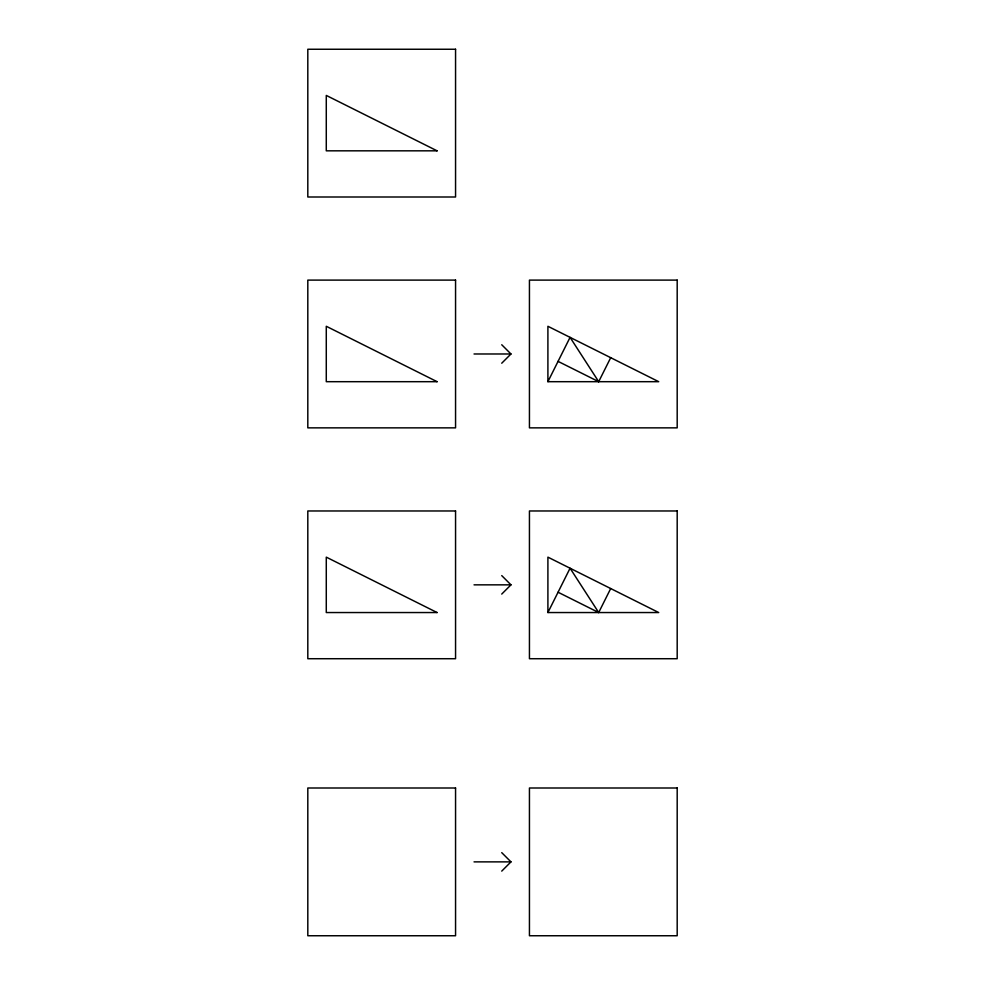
<?xml version="1.0" encoding="UTF-8"?>
<svg xmlns="http://www.w3.org/2000/svg" width="985" height="985" viewBox="0 0 985 985"><rect width="100%" height="100%" fill="white"/><g stroke="black" fill="none" stroke-linecap="round" stroke-linejoin="round"><path stroke-width="1.48" d="M547.906 381.688L547.906 326.281L658.719 381.688L547.906 381.688L570.069 337.363L598.695 381.688L610.7 357.678M547.906 612.547L547.906 557.141L658.719 612.547L547.906 612.547L570.069 568.222L598.695 612.547L610.7 588.538M501.734 363.219L510.969 353.984L501.734 344.75M501.734 594.078L510.969 584.844L501.734 575.609M501.734 871.109L510.969 861.875L501.734 852.641M474.031 353.984L510.969 353.984M474.031 584.844L510.969 584.844M474.031 861.875L510.969 861.875M558.064 361.372L598.695 381.688M558.064 592.231L598.695 612.547M455.562 49.25L307.812 49.25L307.812 197L455.562 197L455.562 49.25M437.094 150.828L326.281 150.828L326.281 95.422L437.094 150.828M455.562 280.109L307.812 280.109L307.812 427.859L455.562 427.859L455.562 280.109M677.188 280.109L529.438 280.109L529.438 427.859L677.188 427.859L677.188 280.109M437.094 381.688L326.281 381.688L326.281 326.281L437.094 381.688M455.562 510.969L307.812 510.969L307.812 658.719L455.562 658.719L455.562 510.969M677.188 510.969L529.438 510.969L529.438 658.719L677.188 658.719L677.188 510.969M437.094 612.547L326.281 612.547L326.281 557.141L437.094 612.547M455.562 788L307.812 788L307.812 935.75L455.562 935.75L455.562 788M677.188 788L529.438 788L529.438 935.75L677.188 935.75L677.188 788"/></g></svg>
